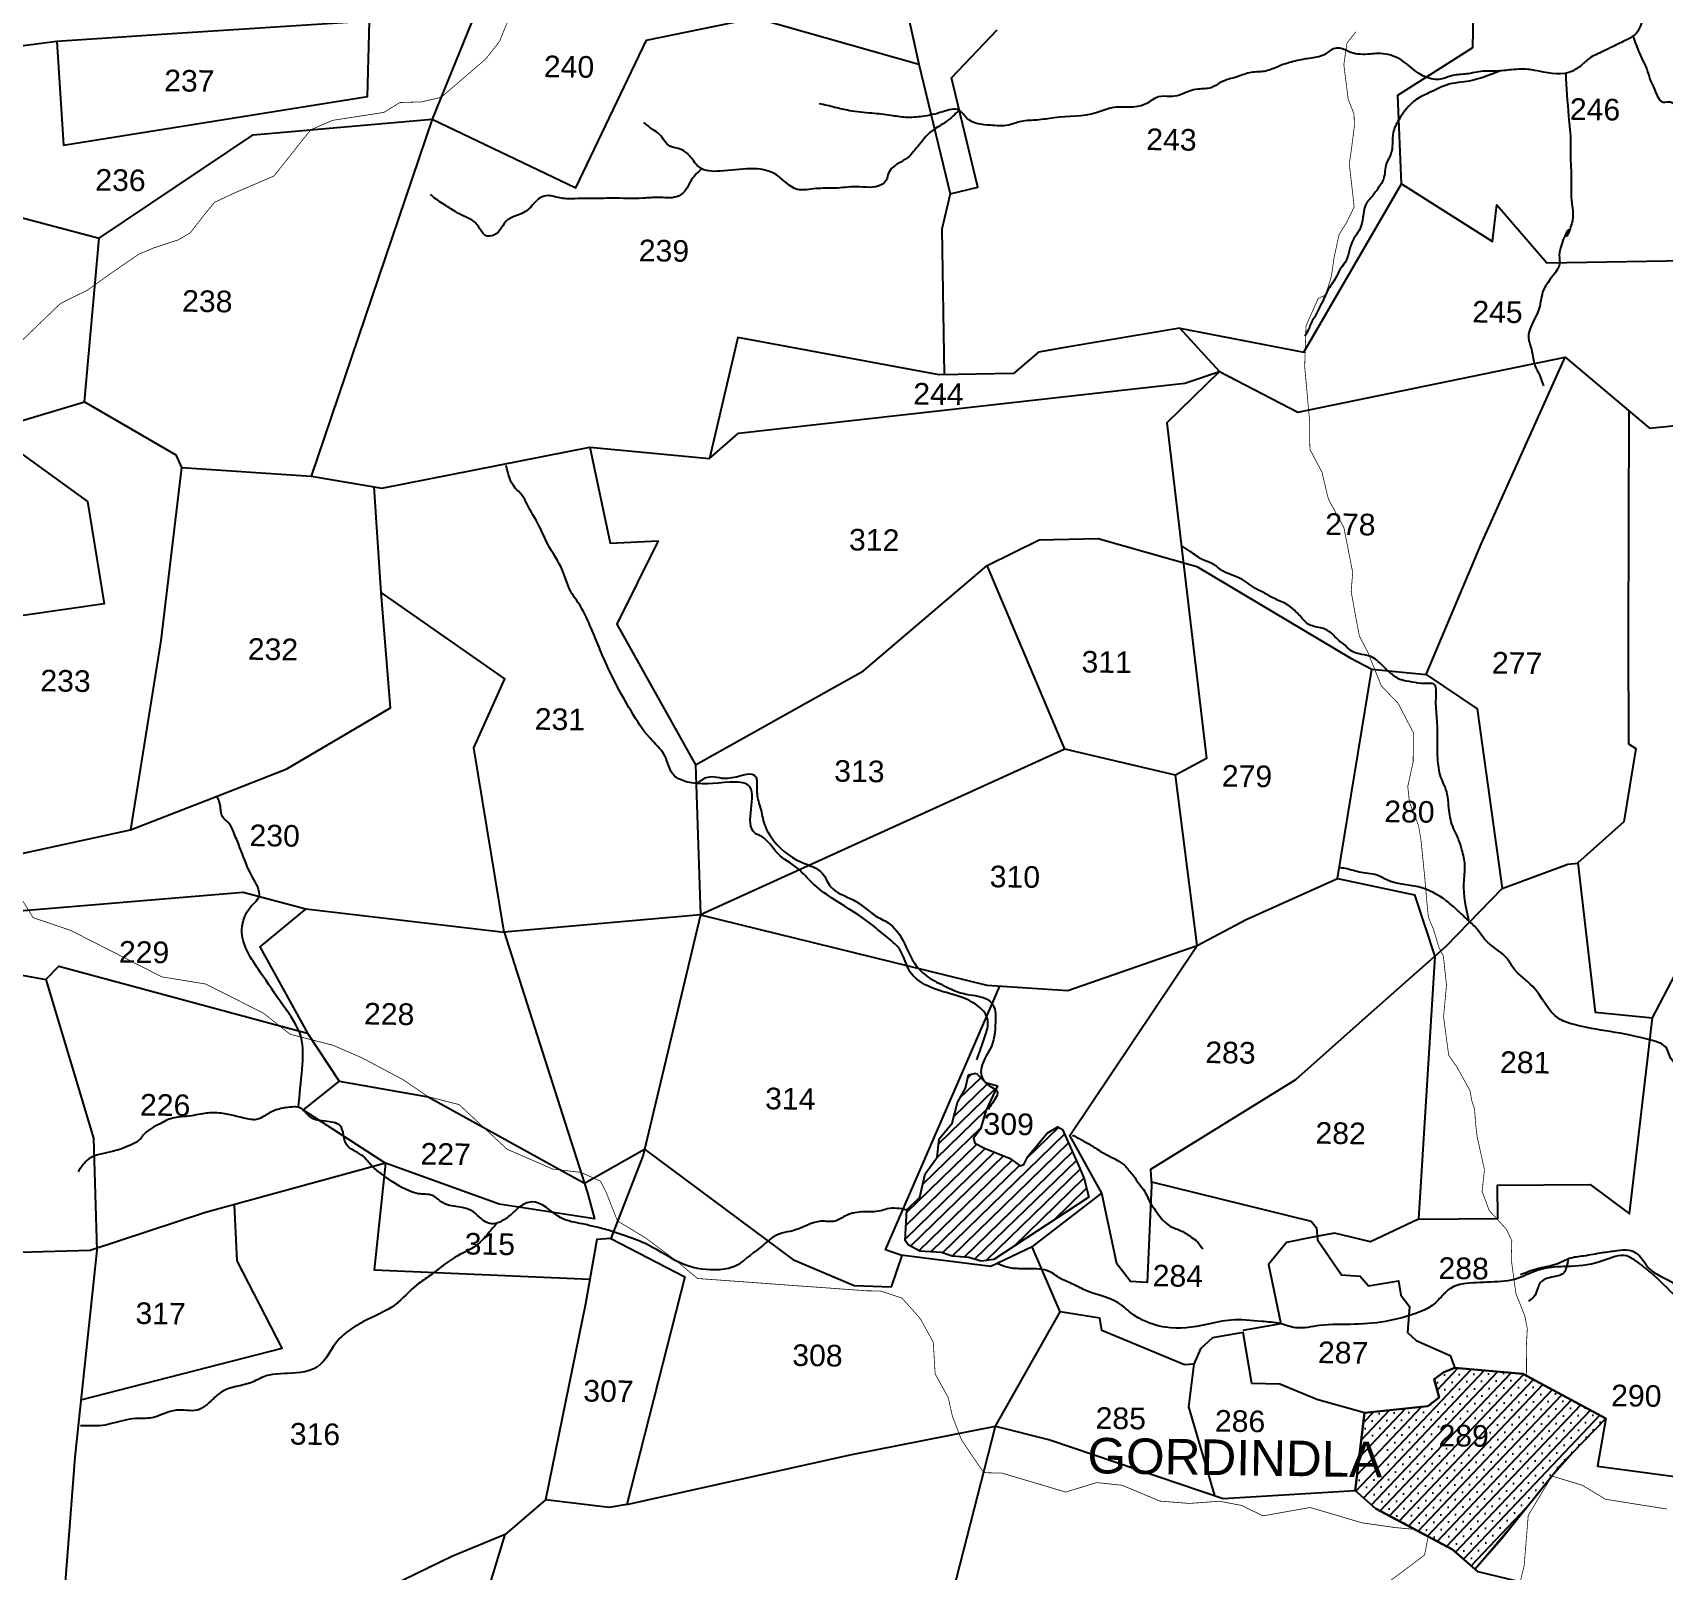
# Model space of a CAD drawing. Header units: feet. Extents: x 751091 to 766702, y 1607162 to 1618807.
# Drawn here: x 754192 to 756396, y 1612299 to 1614378 of the extents above; entities that cross this region are included whole.
import ezdxf
from ezdxf.enums import TextEntityAlignment as Align

# ---------------------------------------------------------------- set-up
doc = ezdxf.new("R2010")
doc.units = ezdxf.units.FT
doc.header["$LTSCALE"] = 15
doc.header["$MEASUREMENT"] = 0
doc.linetypes.add('HIDDEN2', pattern=[0.1875, 0.125, -0.0625])
for name, color, linetype in [('PLOT', 7, 'Continuous'), ('ROADS', 6, 'Continuous'), ('TANKS-STREAM', 4, 'Continuous'), ('VILLAGE', 30, 'Continuous')]:
    doc.layers.add(name, color=color, linetype=linetype)
doc.styles.get("Standard").update_dxf_attribs({"font": 'arial.ttf'})

msp = doc.modelspace()

# ---------------------------------------------------------------- hatches: boundary and pattern name
at = {"layer": 'TANKS-STREAM'}
h = msp.add_hatch(dxfattribs=at)
h.set_pattern_fill('ANSI31', color=256, scale=97.345554, angle=-0.804)
h.set_pattern_definition([(44.195984, (-2315.616, 53486.583), (-8.48262893, 8.72410213), [])])
edge = h.paths.add_edge_path()
edge.add_line((755619.5, 1612803.5), (755613.4, 1612828))
edge.add_line((755613.4, 1612828), (755608, 1612841.5))
edge.add_line((755608, 1612841.5), (755595.1, 1612870.4))
edge.add_line((755595.1, 1612870.4), (755584, 1612895))
edge.add_line((755584, 1612895), (755577.6, 1612898.4))
edge.add_line((755577.6, 1612898.4), (755563.5, 1612889.9))
edge.add_line((755563.5, 1612889.9), (755537.2, 1612858.3))
edge.add_line((755537.2, 1612858.3), (755531.7, 1612847.6))
edge.add_line((755531.7, 1612847.6), (755527.1, 1612846))
edge.add_line((755527.1, 1612846), (755512.3, 1612856.1))
edge.add_line((755512.3, 1612856.1), (755479.8, 1612869.2))
edge.add_line((755479.8, 1612869.2), (755465.5, 1612876.4))
edge.add_line((755465.5, 1612876.4), (755463.6, 1612883.3))
edge.add_line((755463.6, 1612883.3), (755473.4, 1612895.4))
edge.add_line((755473.4, 1612895.4), (755480.5, 1612920.2))
edge.add_line((755480.5, 1612920.2), (755494, 1612948.8))
edge.add_spline(control_points=[(755494, 1612948.8), (755492.3, 1612950.1), (755486.7, 1612952.5), (755482.1, 1612956.1), (755480, 1612958.4)], knot_values=[680.086891, 680.086891, 680.086891, 680.086891, 687.230942, 696.375632, 696.375632, 696.375632, 696.375632], degree=3, periodic=0)
edge.add_line((755480, 1612958.4), (755467.5, 1612971.1))
edge.add_line((755467.5, 1612971.1), (755456.9, 1612968.9))
edge.add_line((755456.9, 1612968.9), (755453.1, 1612950.8))
edge.add_line((755453.1, 1612950.8), (755442.3, 1612931.3))
edge.add_line((755442.3, 1612931.3), (755434.8, 1612903.6))
edge.add_line((755434.8, 1612903.6), (755417.2, 1612882.4))
edge.add_line((755417.2, 1612882.4), (755414.8, 1612857.5))
edge.add_line((755414.8, 1612857.5), (755398.3, 1612834.9))
edge.add_line((755398.3, 1612834.9), (755391.2, 1612803.4))
edge.add_line((755391.2, 1612803.4), (755373.6, 1612786.4))
edge.add_line((755373.6, 1612786.4), (755371.6, 1612744.7))
edge.add_line((755371.6, 1612744.7), (755375.6, 1612738.8))
edge.add_line((755375.6, 1612738.8), (755391.1, 1612730.3))
edge.add_line((755391.1, 1612730.3), (755420.4, 1612728.7))
edge.add_line((755420.4, 1612728.7), (755435, 1612723.8))
edge.add_line((755435, 1612723.8), (755457.6, 1612721.8))
edge.add_line((755457.6, 1612721.8), (755474, 1612716.8))
edge.add_line((755474, 1612716.8), (755491.1, 1612719))
edge.add_line((755491.1, 1612719), (755619.5, 1612803.5))
at = {"layer": 'VILLAGE', "linetype": 'Continuous'}
h = msp.add_hatch(dxfattribs=at)
h.set_pattern_fill('SACNCR', color=256, scale=150, angle=1.53032, style=0)
h.paths.add_polyline_path([(755992.3, 1612512), (755979.7, 1612406.8), (756007, 1612382.7), (756111.3, 1612327), (756141.5, 1612300.7), (756193.4, 1612361.5), (756245.6, 1612426.4), (756274.4, 1612458.6), (756318.6, 1612504.4), (756206.2, 1612564.8), (756114.6, 1612572.9), (756099.4, 1612566.9), (756086.3, 1612557.6), (756093.1, 1612532.7), (756078.1, 1612521)])

# ---------------------------------------------------------------- linework, layer by layer
at = {"layer": 'PLOT'}
for points in [[(755342.8, 1614915.4), (755344.7, 1614828.2), (755334.8, 1614572.7), (755373.6, 1614408.3), (755390, 1614334.9)], [(755796.3, 1613919.6), (755902.2, 1613864.8), (756263.4, 1613939.2), (756377.5, 1613842.9), (756491.6, 1613854.9), (756491.5, 1614000.2), (756508.9, 1614071), (756508.5, 1614191.3), (756436.7, 1614474.7), (756496.3, 1614608.2), (756500.1, 1614646.2)], [(755939.6, 1614583.4), (755581.3, 1614577.1), (755334.8, 1614572.7), (755105.9, 1614538.7), (755044.1, 1614583.2), (754896.9, 1614475.7), (754791, 1614405.9), (754732.2, 1614260.5), (754568.4, 1613778.3), (754664.1, 1613761.9), (754945.1, 1613817.3), (755106.8, 1613801.9), (755146, 1613836.2)], [(755742.6, 1613978.2), (755910.4, 1613945.7), (756042.5, 1614173.2), (756037.4, 1614293.3), (756138.8, 1614357.5), (756142.7, 1614564.6)], [(754791, 1614405.9), (754667.1, 1614394.5), (754380.3, 1614376), (754224.7, 1614365.9), (754015.6, 1614338.8), (753895.5, 1614510.2)], [(756042.5, 1614173.2), (756165.3, 1614095.3), (756171.3, 1614145.1), (756238.8, 1614066.6), (756508.9, 1614071), (756704.2, 1614146.4), (756721.4, 1614214.2), (756665.1, 1614512.3)], [(752448.5, 1614260.3), (752659.6, 1614239), (752714.4, 1614233.5), (752725.8, 1614226.9), (753056, 1614214.4), (753305.5, 1614239.2), (753535.1, 1614253.2), (753581, 1614213.8), (753915.5, 1614198.4), (754077.6, 1614154), (754282.1, 1614099.7), (754490.1, 1614239.5), (754732.2, 1614260.5), (754926.4, 1614167.8), (755021.9, 1614367.5), (755169, 1614397.5), (755390, 1614334.9), (755432.2, 1614159.6), (755469.5, 1614168.6), (755433.9, 1614316.5), (755495.7, 1614381.4)], [(754224.7, 1614365.9), (754233.8, 1614225.5), (754644.5, 1614291.5), (754647.4, 1614393.2)], [(755432.2, 1614159.6), (755420.8, 1614111.8), (755424, 1613915.4)], [(753797.2, 1613700.6), (753877.4, 1613763.2), (754262.3, 1613878.4), (754282.1, 1614099.7)], [(755146, 1613836.2), (755423.5, 1613867.4), (755680.6, 1613896.2), (755749.4, 1613903.9), (755796.3, 1613919.6), (755742.6, 1613978.2), (755590, 1613952.3), (755551.8, 1613945.9), (755517.7, 1613916.9), (755417.6, 1613915.3), (755145.3, 1613965.4), (755106.8, 1613801.9)], [(755088.2, 1613388.1), (755315, 1613515.1), (755482.1, 1613657.5), (755552.6, 1613692.2), (755632.5, 1613693.9), (755765.9, 1613656.1), (755973.2, 1613532.4), (756002.3, 1613517.4), (756075.6, 1613510.2), (756149.9, 1613686), (756263.4, 1613939.2)], [(755796.3, 1613919.6), (755725.3, 1613850.3), (755778.8, 1613396.4), (755737, 1613374), (755587.4, 1613409), (755482.1, 1613657.5)], [(754262.3, 1613878.4), (754385.6, 1613807.1), (754393.4, 1613789.8), (754568.4, 1613778.3)], [(756349.8, 1613866.3), (756348.9, 1613558.6), (756349.4, 1613416.4), (756359, 1613410), (756343.1, 1613310.7), (756280.9, 1613255.5), (756304, 1613053.6), (756381.8, 1613045.8), (756497.8, 1613267.9), (756651.1, 1613127), (756748.9, 1613406.3), (756779, 1613492.2), (756848, 1613546.3)], [(754133.2, 1613839.8), (754266.4, 1613743.9), (754288.7, 1613605.6), (754022.3, 1613567.3)], [(754945.1, 1613817.3), (754972.8, 1613687.6), (755037.4, 1613690.9), (754981.9, 1613577.9), (755088.2, 1613388.1), (755095, 1613185.1), (754829.4, 1613161.9), (754908.4, 1612914.8), (754942.1, 1612809.3), (754951.6, 1612774.3), (754822.7, 1612794.2), (754668.8, 1612849.5), (754425.9, 1612782.5), (754269.8, 1612731.5), (753809.1, 1612718.3), (753321.1, 1612929.2), (753200.3, 1612771.4), (753064.9, 1612577.8), (752882.7, 1612317.2), (752636.1, 1612190.9), (752474, 1612094.7), (752469.5, 1612074.1), (752470.5, 1612043.5), (752305.1, 1611960)], [(754393.4, 1613789.8), (754365.2, 1613556.1), (754324.1, 1613300.1)], [(753641.2, 1613185), (753870.8, 1613191.8), (753995.8, 1613181), (754019.3, 1613132.2), (754125.6, 1613112.9), (754146.6, 1613188.4), (754131.4, 1613258.3), (754324.1, 1613300.1), (754441.4, 1613345.7), (754535.6, 1613382.3), (754675.6, 1613464.9), (754663, 1613621), (754653.7, 1613763.7)], [(754146.6, 1613188.4), (754476.6, 1613215.9), (754561.4, 1613193), (754829.4, 1613161.9), (754788.5, 1613410.8), (754830.5, 1613504.2), (754663, 1613621)], [(755587.4, 1613409), (755095, 1613185.1), (755481.7, 1613090), (755591.2, 1613082.7), (755766.3, 1613143.8), (755832.5, 1613178.9), (755955.8, 1613234.3), (756002.3, 1613517.4)], [(756075.6, 1613510.2), (756144.6, 1613463.8), (756178.6, 1613220.7), (756267.4, 1613253.5), (756281, 1613255)], [(756178.6, 1613220.7), (756102.1, 1613142.1), (755989.4, 1613042.2), (755899, 1612962.2), (755703.2, 1612840.9), (755704.6, 1612819.3), (755698.4, 1612688.3), (755676.1, 1612689.3), (755657.5, 1612713.4), (755637.4, 1612808.9), (755594, 1612887), (755766.3, 1613143.8), (755737, 1613374)], [(755955.8, 1613234.3), (756059.8, 1613212), (756087.4, 1613129), (756065.2, 1612773.7), (756000.5, 1612743), (755951.6, 1612754.7), (755920.3, 1612748.7), (755887, 1612742.3), (755862.4, 1612712.6), (755879.1, 1612632.2), (755827.9, 1612623.4)], [(755095, 1613185.1), (755017.1, 1612860.4), (754973.7, 1612747.5), (754954.5, 1612746.4), (754939.5, 1612659.3), (754885.3, 1612394.3), (754830.8, 1612347.6), (754758.5, 1612317.6), (754499, 1612191.4), (754335.1, 1612103), (754305.3, 1612078), (754310.5, 1612042.2), (754214.7, 1612007.7), (753864.8, 1611944.7), (753616.2, 1611899.9), (753347.2, 1612033.7), (753320.4, 1612042.6), (753316.8, 1612082.1), (753293.6, 1612106.9), (753076.9, 1612224.3), (752882.7, 1612317.2)], [(754561.4, 1613193), (754499, 1613142), (754563.4, 1613025.2)], [(754125.6, 1613112.9), (754209.9, 1613097.7), (754274.2, 1612883.4), (754278.6, 1612731.7), (754249.2, 1612452), (754214.7, 1612007.7), (754368.5, 1611762.3), (754555.6, 1611463.8), (754998.2, 1611595.7), (755327.6, 1611692.4), (755366.7, 1611971.7), (755386.1, 1612035.9), (755388.3, 1612084.5), (755436.1, 1612268.7), (755493.7, 1612493.9), (755581.1, 1612648.3), (755543.3, 1612736.1), (755637.4, 1612808.9)], [(754209.9, 1613097.7), (754227.3, 1613115.5), (754528.1, 1613034.7), (754563.4, 1613025.2), (754606.3, 1612960.3), (754557.5, 1612921.4), (754668.8, 1612849.5)], [(755543.3, 1612736.1), (755487.2, 1612709.5), (755365.8, 1612725), (755344.8, 1612732.1), (755499.5, 1613088.8)], [(756065.2, 1612773.7), (756172.6, 1612774.5), (756172.2, 1612819.5), (756297.2, 1612820.4), (756350.7, 1612781), (756381.8, 1613045.8)], [(754606.3, 1612960.3), (754726.7, 1612939.2), (754937.9, 1612822.3), (755019.1, 1612868.5), (755219.5, 1612719.2), (755302.6, 1612684.2), (755353, 1612682), (755367.3, 1612724.5)], [(754668.8, 1612849.5), (754653.6, 1612705), (754945.2, 1612692.7)], [(755704.3, 1612824), (755920.4, 1612771.1), (755927.5, 1612761.8), (755928.7, 1612745.6), (755961.4, 1612698.5), (755986.6, 1612696.7), (755997.9, 1612683.7), (756038.5, 1612690.3), (756041.6, 1612670.8), (756053.3, 1612655.7), (756050.4, 1612620.5), (756062.2, 1612609.8), (756108.1, 1612589.2), (756114.6, 1612572.9), (756206.2, 1612564.8), (756318.6, 1612504.4), (756307.3, 1612439.7), (756512.8, 1612412.3), (756520, 1612466.2), (756665.2, 1612555.7), (756678.4, 1612591.8), (756667.1, 1612623.4), (756669.9, 1612723.4)], [(754257.3, 1612529.5), (754529.1, 1612599.1), (754468.7, 1612717.5), (754464.7, 1612793.2)], [(754973.7, 1612747.5), (755073.7, 1612695.9), (754995.1, 1612388.1), (754971.2, 1612383.9), (754885.3, 1612394.3)], [(754995.1, 1612388.1), (755297, 1612455.3), (755493.7, 1612493.9), (755566.9, 1612475.5), (755801.3, 1612396), (755979.7, 1612406.8), (755992.3, 1612512), (755928.1, 1612529.9), (755877.9, 1612550.5), (755840.1, 1612551.6), (755828.3, 1612620.6), (755786.7, 1612613.4), (755770.8, 1612598.6), (755761.7, 1612577.7), (755749.2, 1612576.9), (755637.3, 1612623.3), (755634.8, 1612639.7), (755581.1, 1612648.3)], [(755761.7, 1612577.7), (755754.5, 1612520.1), (755789.5, 1612400)], [(755992.3, 1612512), (756078.1, 1612521), (756093.1, 1612532.7), (756086.3, 1612557.6), (756099.4, 1612566.9), (756114.6, 1612572.9)], [(756141.5, 1612300.7), (756177.1, 1612341.3), (756256.9, 1612440.5), (756318.6, 1612504.4)], [(757294.1, 1612061.7), (756984.5, 1612111.8), (756813.3, 1612139.4), (756550.6, 1612199.6), (756401.9, 1612235.4), (756145.8, 1612297.1), (756111.3, 1612327), (756045.5, 1612362.2), (756007, 1612382.7), (755979.7, 1612406.8)], [(753681.3, 1610651.7), (753724.1, 1611302.4), (754562.4, 1611465.1), (754830.8, 1612347.6)]]:
    msp.add_lwpolyline(points, dxfattribs=at)
at = {"layer": 'ROADS', "linetype": 'HIDDEN2', "ltscale": 10, "const_width": 1}
for points in [[(754178.7, 1613962.6), (754229.8, 1614011.7), (754266.2, 1614029.6), (754298.2, 1614052.6), (754335.4, 1614078.1), (754355.8, 1614086.7), (754389, 1614097.6), (754404.9, 1614106.9), (754423, 1614130.1), (754437.9, 1614148.3), (754465.4, 1614161.2), (754518.3, 1614183.9), (754567.8, 1614246.3), (754597.5, 1614259.1), (754654.1, 1614267.9), (754666.6, 1614269.8), (754688.6, 1614283.2), (754717.8, 1614284.1), (754744.2, 1614290.2), (754804.5, 1614342.1), (754823.2, 1614365.9), (754834.4, 1614393.7)], [(755980.8, 1614379), (755968.6, 1614363.5), (755964.4, 1614334.4), (755970.3, 1614287.7), (755978.2, 1614267.7), (755978.7, 1614251.6), (755974.8, 1614221), (755971.8, 1614199.8), (755975.5, 1614167.9), (755978.4, 1614142.2), (755968.3, 1614121.3), (755958.1, 1614104.9), (755951.4, 1614074.6), (755947.6, 1614048.2), (755939.8, 1614023.1), (755929.7, 1614018.2), (755913.3, 1613981.4), (755911.5, 1613926.2), (755914.5, 1613893.2), (755916.2, 1613873.8), (755918.1, 1613853.2), (755918.1, 1613833.6), (755918.6, 1613814.3), (755935, 1613783.2), (755943.4, 1613747.5), (755964.5, 1613708.6), (755976.4, 1613648), (755974.3, 1613622.2), (755980.4, 1613588.3), (755985.5, 1613561.8), (755996.6, 1613540.7), (756014.9, 1613494.9), (756037.9, 1613470.9), (756047.9, 1613451.5), (756058.5, 1613431.2), (756058.1, 1613391.8), (756050.8, 1613358.5), (756053.2, 1613337), (756065.5, 1613305.3), (756068.7, 1613286.3), (756073.8, 1613235.3), (756076.8, 1613200.9), (756078.7, 1613181.9), (756085.4, 1613165.9), (756093.2, 1613140.6), (756099, 1613129.1), (756103.2, 1613090), (756099.2, 1613047.5), (756106.2, 1612995.2), (756117.2, 1612979.5), (756129.1, 1612958.1), (756134.9, 1612947.6), (756137.4, 1612933.8), (756141.1, 1612922.5), (756142.6, 1612902.2), (756144.5, 1612885.7), (756150.6, 1612858.1), (756154.5, 1612840.6), (756151.3, 1612811.4), (756160.9, 1612785.4), (756184.3, 1612760), (756191.5, 1612744.5), (756190.7, 1612719.5), (756197, 1612673.1), (756209.1, 1612642.7), (756212.4, 1612626), (756211.2, 1612602.7), (756211.4, 1612562)], [(754170.5, 1613217.1), (754192.7, 1613181.3), (754243.8, 1613163.9), (754306.8, 1613131.8), (754366.5, 1613101.3), (754425.9, 1613091.6), (754464.4, 1613072.2), (754504.1, 1613052.1), (754540.4, 1613023.5), (754569.4, 1613016.1), (754598, 1613008.8), (754637.6, 1612991.6), (754692.7, 1612962.3), (754726.7, 1612939.2), (754768.5, 1612928.6), (754801.7, 1612897.7), (754833.3, 1612868.3), (754872.3, 1612851.3), (754894.7, 1612841.5), (754933.3, 1612836.9), (754959.6, 1612825), (754966.9, 1612810.8), (754982.7, 1612771.1), (755020.8, 1612748.2), (755062.8, 1612716.8), (755090.9, 1612693.5), (755143.3, 1612689.7), (755213.6, 1612684.5), (755269.3, 1612680.5), (755320.2, 1612676.8), (755338.2, 1612676.7), (755367.1, 1612667), (755391.8, 1612639.4), (755409.5, 1612607.2), (755412, 1612564.5), (755429.6, 1612532.6), (755435.4, 1612507), (755447.7, 1612475.1), (755467.2, 1612446.3), (755477.6, 1612431), (755502.3, 1612430.4), (755547.5, 1612417), (755588.4, 1612404.8), (755630.3, 1612417.6), (755664.6, 1612414), (755715.7, 1612392.6), (755755.7, 1612389.4), (755796.3, 1612392.4), (755826.2, 1612386.7), (755855.1, 1612372.6), (755896.6, 1612380), (755918.9, 1612383.9), (755951.2, 1612374.4), (755988.9, 1612363.2), (756033, 1612356.9), (756060.3, 1612354.3)], [(756401.1, 1612381.9), (756356.6, 1612388.9), (756318.4, 1612395), (756286.2, 1612414.2), (756245.6, 1612426.4), (756213.7, 1612373.1), (756211.7, 1612348.8), (756208.2, 1612305.5), (756198.1, 1612263.5)], [(756078.4, 1612344.6), (756073.5, 1612319.7), (756048.4, 1612300.8), (756009.1, 1612271.3)]]:
    msp.add_lwpolyline(points, dxfattribs=at)
at = {"layer": 'TANKS-STREAM'}
msp.add_lwpolyline([(755467.5, 1612971.1), (755480, 1612958.4), (755496.4, 1612953.9), (755480.5, 1612920.2), (755473.4, 1612895.4), (755463.6, 1612883.3), (755465.5, 1612876.4), (755479.8, 1612869.2), (755512.3, 1612856.1), (755527.1, 1612846), (755531.7, 1612847.6), (755537.2, 1612858.3), (755563.5, 1612889.9), (755577.6, 1612898.4), (755584, 1612895), (755595.1, 1612870.4), (755608, 1612841.5), (755613.4, 1612828), (755619.5, 1612803.5), (755491.1, 1612719), (755474, 1612716.8), (755457.6, 1612721.8), (755435, 1612723.8), (755420.4, 1612728.7), (755391.1, 1612730.3), (755375.6, 1612738.8), (755371.6, 1612744.7), (755373.6, 1612786.4), (755391.2, 1612803.4), (755398.3, 1612834.9), (755414.8, 1612857.5), (755417.2, 1612882.4), (755434.8, 1612903.6), (755442.3, 1612931.3), (755453.1, 1612950.8), (755456.9, 1612968.9), (755467.5, 1612971.1)], dxfattribs=at)
for points in [[(756420.6, 1614476), (756410.5, 1614465.1), (756404.4, 1614451.6), (756394.8, 1614438.6), (756394.8, 1614430.5), (756382.5, 1614415.6), (756378.5, 1614410.3), (756370.1, 1614398.2), (756359.6, 1614376.7), (756347, 1614368.1), (756327.8, 1614358.7), (756314.7, 1614352.4), (756295.8, 1614342.4), (756283.5, 1614332.1), (756268.6, 1614323.8), (756222.6, 1614326.7), (756213.2, 1614328), (756188.3, 1614327.2), (756167.8, 1614325.5), (756152.5, 1614325.5), (756130.1, 1614321.8), (756111.9, 1614319.8), (756099.3, 1614315.7), (756090.5, 1614314.4), (756069.7, 1614320.3), (756037.7, 1614343.2), (756010.3, 1614349.5), (756000.1, 1614348.8), (755973.7, 1614350.9), (755958.8, 1614356.7), (755950.3, 1614355.7), (755937.7, 1614347.7), (755917.5, 1614342.9), (755896.1, 1614338.6), (755876.2, 1614332.1), (755859.2, 1614325.8), (755839.1, 1614323.8), (755820.3, 1614318.1), (755797.8, 1614310.2), (755784.9, 1614303.3), (755767, 1614301.3), (755755.6, 1614298.6), (755742.2, 1614293.2), (755728.9, 1614291.4), (755714.1, 1614291), (755695.8, 1614280.8), (755651.3, 1614276), (755629.7, 1614269.2), (755572.9, 1614262.6), (755549.9, 1614259.5), (755528.3, 1614257.6), (755510.9, 1614252.7), (755486.5, 1614252.5), (755455.4, 1614261.7), (755444.4, 1614272.9), (755422.2, 1614270.7), (755394.3, 1614264.3), (755372.4, 1614263.2), (755352.1, 1614265.7), (755326.6, 1614268.7), (755296, 1614272.2), (755276.5, 1614276.7), (755255.3, 1614281.5)], [(756355.2, 1614372.8), (756364, 1614349.9), (756375, 1614324.9), (756379.3, 1614311.8), (756384.8, 1614299.9), (756396.1, 1614283.9), (756405.8, 1614284), (756417.7, 1614270.1), (756423.8, 1614263.8), (756430.5, 1614251.8), (756437, 1614236.5), (756444.7, 1614223.4), (756454.2, 1614209.2), (756457.6, 1614207.7), (756467, 1614190.6), (756474.1, 1614174.1), (756477.9, 1614163.4), (756490.6, 1614144), (756498.4, 1614136.5), (756508.7, 1614131.2), (756508.7, 1614121.7), (756517.8, 1614105.8), (756521.5, 1614091.1), (756526.6, 1614077.8), (756518, 1614039.5), (756517.8, 1614023.1), (756520.5, 1614004.4), (756498.6, 1613988.4)], [(756176.4, 1614326), (756127.3, 1614311.1), (756110.6, 1614308.8), (756081, 1614297), (756062.3, 1614287.1), (756038.8, 1614259.9), (756031, 1614242.1), (756028, 1614213.4), (756022.1, 1614201.3), (756017.9, 1614179.6), (756014, 1614172), (756008.8, 1614164.4), (756000.9, 1614154.3), (755995.7, 1614148), (755987.6, 1614115.5), (755975.7, 1614094.9), (755965.7, 1614066.3), (755959.2, 1614057.4), (755953.3, 1614046), (755948, 1614037.7), (755942.1, 1614028.2), (755937.5, 1614018.1), (755930.9, 1614005.4), (755925.7, 1613994.6), (755921.1, 1613987), (755917.8, 1613979.3), (755911.9, 1613967.3)], [(756264.3, 1614322.7), (756268.3, 1614264.7), (756271, 1614228.5), (756270.8, 1614214), (756271.9, 1614177.8), (756271.6, 1614160.1), (756273, 1614143.2), (756271, 1614115), (756266, 1614103), (756267.7, 1614109), (756256, 1614081), (756256.2, 1614066.9), (756234.3, 1614029.8), (756228.4, 1614005), (756214.1, 1613965), (756217.9, 1613949.6), (756221.8, 1613930.6), (756228.7, 1613914.9), (756234.1, 1613900.3)], [(755444.4, 1614272.9), (755426.5, 1614257.2), (755411.1, 1614247.2), (755399.5, 1614237.2), (755392.6, 1614228.7), (755384.3, 1614218.9), (755377.4, 1614210.8), (755365.5, 1614202.8), (755348.9, 1614187.7), (755346.1, 1614178.6), (755339.7, 1614172.4), (755305.2, 1614169.2), (755276.6, 1614167.4), (755250.7, 1614166.8), (755225.8, 1614165.8), (755197.5, 1614185.3), (755121.2, 1614190.4), (755093.6, 1614195.3), (755081.5, 1614209.5), (755068.5, 1614219.7), (755053.2, 1614224.4), (755039.4, 1614240), (755030.8, 1614246.4), (755018.3, 1614256.1)], [(755096.3, 1614193.6), (755081.1, 1614176.5), (755073.6, 1614163.4), (755062.7, 1614155.9), (755037.7, 1614154.9), (755017.3, 1614153.8), (754974.7, 1614153.9), (754946.1, 1614153.4), (754933.9, 1614153.6), (754915.7, 1614153), (754898.1, 1614155.9), (754889, 1614157.4), (754878.1, 1614154.4), (754863.4, 1614140.1), (754848.1, 1614131.1), (754834, 1614124.5), (754815.6, 1614103.9), (754803.8, 1614103.6), (754798.4, 1614109.6), (754789.1, 1614121.9), (754775.1, 1614129.4), (754763.9, 1614135.4), (754755.3, 1614141), (754737.4, 1614152.6), (754729.7, 1614159)], [(755468.5, 1612989.3), (755479.3, 1613020), (755483.1, 1613042.9), (755457.4, 1613069.6), (755422.7, 1613081.2), (755378.4, 1613107.8), (755364.7, 1613137.2), (755344.2, 1613157.2), (755318.9, 1613177.4), (755272.1, 1613207.9), (755246.4, 1613227.8), (755226.3, 1613247.6), (755198.9, 1613268.4), (755177.5, 1613290.8), (755168.7, 1613295.6), (755159.7, 1613360.1), (755135.1, 1613364.3), (755075.5, 1613365.1), (755058.6, 1613373.8), (755046.7, 1613399.9), (755026.1, 1613424.2), (755001.5, 1613459.8), (754975.8, 1613506.5), (754957.6, 1613546.9), (754946.9, 1613572.6), (754932.4, 1613602.5), (754919.5, 1613622.2), (754908.4, 1613650.4), (754888.4, 1613686.3), (754876.4, 1613711.5), (754860.3, 1613740.2), (754853.6, 1613752.2), (754844.4, 1613762.1), (754832.1, 1613792.4)], [(756133.2, 1613178.2), (756126.8, 1613227.7), (756128, 1613252.4), (756124.1, 1613273.1), (756119.6, 1613287), (756112.7, 1613301.9), (756106.7, 1613325.9), (756102.5, 1613354.6), (756096.7, 1613368.3), (756091.6, 1613393.2), (756091.2, 1613423.1), (756090.3, 1613450.8), (756089, 1613478.2), (756085.5, 1613497.2), (756076.6, 1613497.7), (756045.5, 1613501.9), (756043.8, 1613502.2), (756029.6, 1613510.4), (756018.3, 1613520.2), (756002.9, 1613533.5), (755975.3, 1613541.4), (755966.5, 1613549.1), (755955.7, 1613557.7), (755949.1, 1613564.5), (755934.9, 1613572.7), (755918.1, 1613577.1), (755905.2, 1613589.1), (755892.8, 1613601), (755885.7, 1613605.8), (755868.5, 1613613.6), (755853.9, 1613621.8), (755847.6, 1613624.8), (755826.6, 1613638.8), (755800.6, 1613650.1), (755786.9, 1613659.6), (755775.2, 1613664.4), (755756.8, 1613676.4), (755746, 1613683.3)], [(755091, 1613363.3), (755104.8, 1613371.4), (755131.3, 1613369.8), (755170.1, 1613370.8), (755170.9, 1613365.4), (755170.8, 1613356), (755173.7, 1613336.2), (755177.1, 1613324.3), (755179.6, 1613312.7), (755189.7, 1613291), (755231.5, 1613256.2), (755259.7, 1613241), (755270.7, 1613223.2), (755301.2, 1613205.3), (755316.4, 1613195.1), (755332.8, 1613183), (755350.7, 1613172.7), (755373, 1613141.1), (755384.3, 1613119.4), (755399.8, 1613103), (755422.9, 1613089.7), (755438.8, 1613082.3), (755458.8, 1613077), (755485.9, 1613068.4), (755492.5, 1613057.7), (755493.5, 1613045.3), (755488, 1613007.1), (755481.1, 1612994.5), (755474.2, 1612970.1), (755487.6, 1612952.4), (755495.5, 1612947.3), (755489.3, 1612930.6), (755483.6, 1612922.1)], [(754551.2, 1612924.9), (754556.3, 1612976.7), (754554.9, 1613019.8), (754530.6, 1613062.6), (754499.7, 1613107.7), (754475, 1613165.5), (754478.6, 1613181.9), (754485.9, 1613194.9), (754498.1, 1613210.1), (754489.1, 1613236.1), (754484, 1613246.5), (754470.6, 1613280), (754463, 1613298.5), (754455.7, 1613310.6), (754449, 1613317), (754445.5, 1613333.9), (754441, 1613345.6)], [(756203.2, 1612699), (756228.2, 1612707.5), (756253.5, 1612713.9), (756269.2, 1612720.8), (756288.6, 1612724.3), (756313.9, 1612728.6), (756333.8, 1612731.2), (756349.8, 1612731.9), (756367.7, 1612719.8), (756375.5, 1612708.8), (756402.2, 1612691.6), (756417.2, 1612680.9), (756433.8, 1612663.4), (756457.2, 1612648.4), (756478.1, 1612632.9), (756508.8, 1612629.9), (756527.8, 1612633), (756553.1, 1612636.9), (756574.5, 1612632), (756652.8, 1612622.4), (756673.8, 1612624.2), (756639.9, 1612634.3), (756613.1, 1612642.3), (756589.3, 1612662), (756584.6, 1612682.6), (756582.8, 1612710.7), (756578.8, 1612728.4), (756579.5, 1612742.7), (756585.6, 1612761.5), (756582.4, 1612774.1), (756571.3, 1612789), (756558.5, 1612810.6), (756530.4, 1612847.1), (756509.6, 1612863.3), (756501, 1612880.7), (756487.7, 1612895.6), (756458.8, 1612930.1), (756446.7, 1612941.6), (756436.4, 1612958.1), (756414.5, 1612982.8), (756406.5, 1612990.8), (756400.8, 1613004.3), (756379.9, 1613015.5), (756324.5, 1613027.3), (756273.8, 1613037.2), (756254.9, 1613045.1), (756219.7, 1613088.4), (756193.8, 1613113), (756184.7, 1613126.6), (756161.4, 1613145.8), (756152.7, 1613154.8), (756144.9, 1613165.4), (756132.4, 1613177.8), (756118.7, 1613190.6), (756103.3, 1613203.8), (756064.8, 1613222.9), (756022.5, 1613232.3), (756009.5, 1613238.8), (755997.3, 1613241), (755985.1, 1613242.9), (755975.1, 1613245.6), (755958.3, 1613249.2)], [(755373.6, 1612786.4), (755346.9, 1612787.5), (755338.1, 1612784.9), (755315.1, 1612783.5), (755292, 1612778.8), (755277, 1612771.2), (755257.4, 1612770.8), (755223.4, 1612759.1), (755194.2, 1612750.4), (755187.4, 1612745.1), (755153.2, 1612717.9), (755143.4, 1612711), (755120.6, 1612705.4), (755073.6, 1612712), (755023.5, 1612738.9), (754994.4, 1612750.7), (754972.9, 1612757.9), (754952.5, 1612763.3), (754935.5, 1612767.2), (754905.9, 1612775.6), (754866.8, 1612797), (754849.9, 1612790), (754838.8, 1612780.1), (754826.4, 1612771.3), (754815, 1612767.3), (754798.1, 1612774.4), (754787.8, 1612783.8), (754745.2, 1612796.6), (754732.5, 1612805.5), (754713.2, 1612808.1), (754701, 1612811.9), (754663.6, 1612834.8), (754651.5, 1612844.8), (754636.7, 1612860.4), (754616.3, 1612874.6), (754607.7, 1612899.9), (754587.3, 1612906), (754571.2, 1612909.5), (754560.9, 1612917.9), (754554.2, 1612923.9), (754545.3, 1612925.4), (754534, 1612924.4), (754517, 1612919.7), (754502.1, 1612911.4), (754494, 1612908.3), (754486.8, 1612908.6), (754449.5, 1612916.5), (754438.6, 1612917.4), (754419.4, 1612915.8), (754407, 1612913.4), (754393.4, 1612912.1), (754374.2, 1612907.8), (754364.3, 1612902.7), (754343.1, 1612889.1), (754338.1, 1612882.8), (754324.1, 1612873.6), (754297.7, 1612864.6), (754268.1, 1612855.2), (754253.5, 1612837.8)], [(755597.8, 1612887.4), (755609.4, 1612881.1), (755614.5, 1612878.2), (755621.5, 1612874.4), (755628.4, 1612870.1), (755638.2, 1612863.9), (755649.8, 1612857.7), (755659.5, 1612852.4), (755669.7, 1612844.8), (755675.2, 1612838.1), (755679.8, 1612832.5), (755687.6, 1612821.6), (755695.4, 1612810.8), (755703.6, 1612794.3), (755710, 1612785.3), (755729.9, 1612764), (755745.2, 1612757.7), (755758.6, 1612749.1), (755766.5, 1612743), (755773.4, 1612733)], [(754819.4, 1612768.2), (754808.2, 1612754.8), (754791.9, 1612738.4), (754762, 1612721.6), (754729.5, 1612697.7), (754711.5, 1612684.9), (754682.5, 1612658.5), (754638.2, 1612634.8), (754617.2, 1612621.4), (754605.1, 1612610.3), (754576.9, 1612574.3), (754559.3, 1612567.3), (754516.2, 1612563.6), (754507, 1612561.5), (754486.8, 1612552.5), (754448.5, 1612540.9), (754435.2, 1612529.8), (754414.3, 1612515.6), (754386.3, 1612515.5), (754353, 1612505.1), (754330.9, 1612504.1), (754300.5, 1612497.7), (754286.5, 1612494.8), (754268.6, 1612494.3), (754256.7, 1612494.5)], [(757000.5, 1612535.4), (756992.3, 1612605.2), (756988.9, 1612616.7), (756966.2, 1612616.2), (756957.1, 1612614.2), (756949.1, 1612609.4), (756943.4, 1612595.2), (756934.8, 1612582.7), (756917.9, 1612569.8), (756900.7, 1612557), (756873.5, 1612550.5), (756844.5, 1612552.8), (756832.4, 1612568.9), (756801.4, 1612572.6), (756781, 1612588.2), (756773.7, 1612609.1), (756769.4, 1612616.5), (756754.7, 1612623.6), (756736.6, 1612622.4), (756717.1, 1612620.5), (756702.5, 1612613.9), (756677, 1612608.5), (756658.6, 1612606), (756620.4, 1612609), (756600.8, 1612616.1), (756582.5, 1612621), (756555.2, 1612625.5), (756523.5, 1612630.4), (756504.3, 1612629), (756485.6, 1612622.7), (756470.8, 1612620.4), (756440.7, 1612640.4), (756414, 1612667.9), (756379.2, 1612701.6), (756359.5, 1612717), (756346.3, 1612724), (756315.5, 1612717.7), (756270.9, 1612709.8), (756245.3, 1612708.5), (756216.6, 1612700.7), (756203.7, 1612695.1), (756129.6, 1612686.6), (756108.4, 1612680.1), (756097.7, 1612670.3), (756081.7, 1612655.5), (756072.8, 1612650.9), (755978.8, 1612631.6), (755931.7, 1612629.9), (755899.6, 1612626.9), (755879.1, 1612632.2), (755853.3, 1612635.4), (755812, 1612637.3), (755779, 1612631.3), (755723.3, 1612627.6), (755707.6, 1612631.3), (755690.3, 1612638.3), (755674.7, 1612648.4), (755665, 1612656.8), (755614.9, 1612677.7), (755596.6, 1612686.5), (755579.7, 1612694.6), (755570.5, 1612700.8), (755556.3, 1612705.8), (755527.3, 1612706.6), (755508.9, 1612708.9), (755495.7, 1612713.5)], [(756267.8, 1612720.3), (756265, 1612707.9), (756262.3, 1612701.7), (756247.7, 1612695.7), (756229.9, 1612687.6), (756226.7, 1612680.9), (756222.9, 1612671.1), (756213.9, 1612662.9)], [(755768.8, 1611116.4), (755795, 1611100.5), (755838.4, 1611064.7), (755857.8, 1611052.3), (755872.7, 1611041.8), (755900.8, 1611031.6), (755914.7, 1611029.1), (755952.4, 1611007.2), (755984.3, 1610971.6), (755988.2, 1610915.4), (756009.3, 1610896.6), (756034.1, 1610905.3), (756049.6, 1610930.7), (756060.1, 1610938.6), (756070.5, 1610942.5), (756085, 1610946.9), (756106.5, 1610954.1), (756125.6, 1610961.3), (756158, 1610964.3), (756180.8, 1610945.6), (756180.5, 1610919.6), (756188.3, 1610900.5), (756227.1, 1610887.6), (756267.4, 1610880.1), (756306.6, 1610879.6), (756351.1, 1610881.9), (756385.2, 1610886), (756409.7, 1610899.6), (756422.6, 1610922.4), (756452.2, 1610928.9), (756477.1, 1610934.9), (756497.4, 1610943.2), (756505.7, 1610950.8), (756536.9, 1610992.5), (756558.6, 1611013.5), (756565.1, 1611030.1), (756571.1, 1611045), (756566.2, 1611062.4), (756524.7, 1611110.6), (756505.6, 1611143.2), (756490.8, 1611207.7), (756498.1, 1611230.3), (756512.7, 1611242.8), (756529.5, 1611279.2), (756550, 1611304.3), (756574.5, 1611323), (756600.7, 1611338.2), (756634.6, 1611365.9), (756661.4, 1611382.9), (756686.4, 1611394), (756704.9, 1611401.8), (756722.5, 1611421.2), (756748.2, 1611437.6), (756764.7, 1611460.6), (756762.8, 1611489.5), (756749.1, 1611505.9), (756723.6, 1611526.6), (756700.5, 1611543.1), (756679.3, 1611541.9), (756654.4, 1611536.5), (756635.8, 1611529.9), (756608, 1611520.5), (756588.4, 1611520.7), (756567.6, 1611523.9), (756542.4, 1611538.1), (756508.4, 1611557.8), (756478, 1611571.5), (756459.8, 1611570.8), (756447.3, 1611563.3), (756421.4, 1611564.8), (756405.7, 1611581.2), (756382.5, 1611595.4), (756353.6, 1611632.7), (756341.2, 1611654.7), (756325.9, 1611674.6), (756354.5, 1611657.7), (756367.4, 1611631.6), (756375.8, 1611615.9), (756387.9, 1611608.8), (756405.6, 1611598.1), (756425.1, 1611589.9), (756449.8, 1611588), (756468.2, 1611577.1), (756480.4, 1611577), (756503.9, 1611572), (756546.4, 1611543.6), (756579.7, 1611536.2), (756608.6, 1611534.7), (756642.2, 1611542.3), (756682.2, 1611553.8), (756704.1, 1611554.6), (756722.4, 1611543.4), (756741.9, 1611532.2), (756769.1, 1611490.7), (756781.6, 1611477.2), (756795.7, 1611490.3), (756808, 1611506.3), (756811.7, 1611519.5), (756818.2, 1611531.5), (756829.5, 1611555.6), (756843.2, 1611602.9), (756867.3, 1611628.9), (756873.3, 1611669.4), (756880.5, 1611685.5), (756898.6, 1611706), (756905.1, 1611718), (756918.2, 1611742), (756927.8, 1611767.3), (756943, 1611782.6), (756977.6, 1611806.2), (757002.2, 1611827.1), (757050.5, 1611856.4), (757106.8, 1611875.3), (757135.2, 1611888.1), (757155.5, 1611893.6), (757171.7, 1611896.8), (757182.7, 1611901.3), (757186.9, 1611909.9), (757191.2, 1611924.8), (757206.2, 1611970.7), (757211.7, 1611989.7), (757223, 1612013), (757233.8, 1612040.5), (757248.2, 1612078.3), (757259, 1612110.5), (757263.6, 1612145.6), (757266.8, 1612168), (757266.4, 1612181.9), (757252.2, 1612196.5), (757243.5, 1612191.2), (757233.5, 1612220.2), (757220.4, 1612273.4), (757207.6, 1612308.8), (757181, 1612342), (757165.9, 1612355.1), (757151.3, 1612369.5), (757134.6, 1612373.2), (757114.9, 1612364.8), (757108, 1612364.9), (757081, 1612383.4), (757074.3, 1612393.6), (757059.6, 1612414.1), (757048, 1612426.4), (757038.1, 1612438.7), (757028.5, 1612453), (757021, 1612466.8), (757012.4, 1612488), (757007.4, 1612503.8), (757001.1, 1612518.9), (756992.9, 1612527.2)]]:
    msp.add_spline(points, degree=3, dxfattribs=at)
at = {"layer": 'VILLAGE', "linetype": 'Continuous'}
msp.add_lwpolyline([(755992.3, 1612512), (755979.7, 1612406.8), (756007, 1612382.7), (756111.3, 1612327), (756141.5, 1612300.7), (756193.4, 1612361.5), (756245.6, 1612426.4), (756274.4, 1612458.6), (756318.6, 1612504.4), (756206.2, 1612564.8), (756114.6, 1612572.9), (756099.4, 1612566.9), (756086.3, 1612557.6), (756093.1, 1612532.7), (756078.1, 1612521), (755992.3, 1612512)], dxfattribs=at)

# ---------------------------------------------------------------- texts
at = {"layer": 'PLOT'}
for s, p in [('240', (754917.1, 1614331.7)), ('237', (754403.9, 1614312.6)), ('246', (756304, 1614274)), ('243', (755731.4, 1614233.1)), ('236', (754310.8, 1614178.3)), ('239', (755045.4, 1614082.9)), ('238', (754428.1, 1614014.6)), ('245', (756172.1, 1614000.1)), ('244', (755416.4, 1613889.2)), ('278', (755973.3, 1613713)), ('312', (755329.6, 1613691.9)), ('232', (754516.9, 1613544.1)), ('311', (755643.9, 1613526.9)), ('277', (756198.6, 1613525.5)), ('233', (754236.5, 1613501.4)), ('231', (754904.8, 1613449.5)), ('313', (755309.6, 1613379.3)), ('279', (755833.5, 1613372.6)), ('280', (756053.1, 1613324.6)), ('230', (754519.2, 1613292.2)), ('310', (755519.8, 1613236.6)), ('229', (754342.7, 1613134.7)), ('228', (754674, 1613051.1)), ('283', (755811.2, 1612998.9)), ('281', (756209.6, 1612985.6)), ('226', (754371.2, 1612928)), ('314', (755216.2, 1612936.5)), ('309', (755511.4, 1612902.2)), ('282', (755960.1, 1612889.9)), ('227', (754750.4, 1612861.7)), ('315', (754810.1, 1612740.1)), ('288', (756126.4, 1612707.2)), ('284', (755740.1, 1612697.1)), ('317', (754365.1, 1612646.2)), ('308', (755252.9, 1612589.5)), ('287', (755963.5, 1612593.3)), ('307', (754970.4, 1612541.3)), ('290', (756359.8, 1612535)), ('285', (755662.9, 1612504.5)), ('286', (755824.2, 1612500.7)), ('316', (754573.7, 1612483.2)), ('289', (756126.4, 1612481))]:
    msp.add_text(s, height=29.2, rotation=359.196, dxfattribs=at).set_placement(p, align=Align.MIDDLE_CENTER)
at = {"layer": 'VILLAGE'}
msp.add_text('GORDINDLA', height=48, rotation=359.196, dxfattribs=at).set_placement((755617.6, 1612430.3))

doc.saveas('drawing.dxf')
